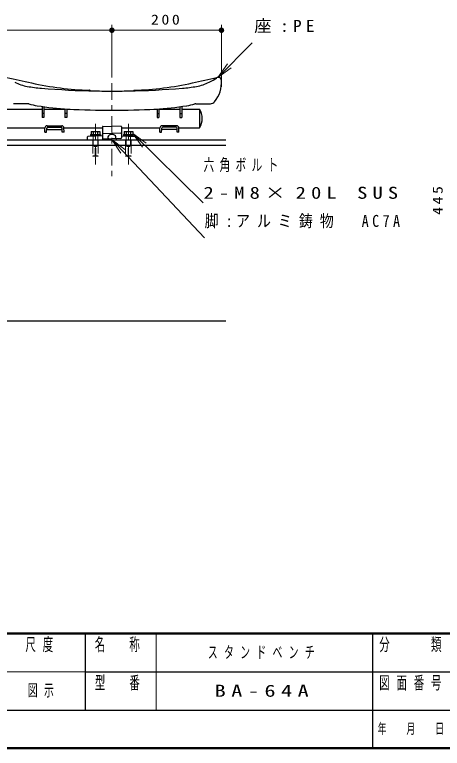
# Model space of a CAD drawing. Units: millimetres on the paper, scale 1:10. Extents: x -508 to 0, y 0 to 257.
# Drawn here: x -195.4 to -117.3, y 0 to 134 of the extents above; entities that cross this region are included whole.
import ezdxf

# ---------------------------------------------------------------- set-up
doc = ezdxf.new("R2010")
doc.units = ezdxf.units.MM
for name, pattern in [('USER1', [4.5, 2.5, -2]), ('USER2', [6, 3, -1, 1, -1]), ('USER3', [8, 3, -1, 1, -1, 1, -1])]:
    doc.linetypes.add(name, pattern=pattern)
doc.layers.add('LY_1', color=4, linetype='Continuous', lineweight=25)
doc.layers.add('LY_3', color=7, linetype='Continuous', lineweight=13)
doc.styles.add('ＭＳ ゴシック', font='')
doc.styles.get('ＭＳ ゴシック').set_extended_font_data('MS Gothic')

# ---------------------------------------------------------------- blocks, each defined once
blk = doc.blocks.new('open_arrow')
at = {"color": 0, "linetype": 'Continuous', "lineweight": -2}
blk.add_lwpolyline([(7.5, 1.25), (0, 0), (7.5, -1.25)], dxfattribs=at)
blk = doc.blocks.new('filled_dot')
at = {"color": 0, "linetype": 'Continuous', "lineweight": -2, "const_width": 1.25}
blk.add_lwpolyline([(-0.625, 0, 1), (0.625, 0, 1)], format="xyb", close=True, dxfattribs=at)

msp = doc.modelspace()

# ---------------------------------------------------------------- linework, layer by layer
at = {"layer": 'LY_1', "color": 7, "lineweight": 13}
for p, q in [((-177.6, 122.572), (-177.6, 132.199)), ((-157.6, 120.834), (-157.6, 132.199)), ((-303.6, 131.199), (-177.6, 131.199)), ((-177.6, 131.199), (-157.6, 131.199)), ((-158.291, 122.578), (-151.989, 128.88)), ((-177.642, 111.263), (-160.701, 93.24)), ((-173.81, 112.324), (-160.97, 99.686))]:
    msp.add_line(p, q, dxfattribs=at)
at = {"layer": 'LY_1'}
for p, q in [((-158.182, 122.578), (-158.265, 122.58)), ((-192.905, 117.778), (-195.569, 117.778)), ((-162.295, 117.778), (-159.631, 117.778)), ((-178.35, 111.4), (-178.35, 111.178)), ((-176.85, 111.4), (-176.85, 111.178)), ((-182.1, 111.178), (-173.1, 111.178))]:
    msp.add_line(p, q, dxfattribs=at)
at = {"layer": 'LY_1', "color": 7, "linetype": 'USER2', "lineweight": 13}
for p, q in [((-177.6, 121.512), (-177.6, 103.812)), ((-180.6, 114.099), (-180.6, 106.678)), ((-174.6, 114.099), (-174.6, 106.678))]:
    msp.add_line(p, q, dxfattribs=at)
at = {"layer": 'LY_1', "color": 7}
for p, q in [((-206.85, 116.778), (-190.35, 116.778)), ((-190.35, 117.178), (-190.35, 115.278)), ((-190.03, 117.158), (-190.03, 115.278)), ((-190.03, 116.778), (-186.17, 116.778)), ((-186.17, 116.833), (-186.17, 115.278)), ((-185.85, 116.813), (-185.85, 115.278)), ((-185.85, 116.778), (-185.231, 116.778)), ((-169.968, 116.778), (-169.35, 116.778)), ((-169.35, 116.813), (-169.35, 115.278)), ((-169.03, 116.833), (-169.03, 115.278)), ((-169.03, 116.778), (-165.17, 116.778)), ((-165.17, 117.158), (-165.17, 115.278)), ((-164.85, 117.178), (-164.85, 115.278)), ((-164.85, 116.778), (-161.6, 116.778)), ((-161.6, 116.778), (-161.6, 113.378)), ((-190.03, 115.978), (-190.35, 115.978)), ((-190.03, 115.278), (-190.35, 115.278)), ((-185.85, 115.978), (-186.17, 115.978)), ((-185.85, 115.278), (-186.17, 115.278)), ((-169.35, 115.978), (-169.03, 115.978)), ((-169.35, 115.278), (-169.03, 115.278)), ((-165.17, 115.978), (-164.85, 115.978)), ((-165.17, 115.278), (-164.85, 115.278)), ((-207.376, 113.378), (-189.828, 113.378)), ((-189.85, 112.566), (-189.829, 113.378)), ((-189.53, 112.558), (-189.511, 113.297)), ((-189.43, 113.743), (-186.77, 113.743)), ((-189.322, 113.058), (-186.877, 113.058)), ((-189.311, 113.492), (-186.888, 113.492)), ((-186.67, 112.558), (-186.688, 113.297)), ((-186.371, 113.378), (-179.35, 113.378)), ((-186.35, 112.566), (-186.37, 113.378)), ((-175.85, 113.378), (-168.833, 113.378)), ((-168.854, 112.566), (-168.834, 113.378)), ((-168.534, 112.558), (-168.516, 113.297)), ((-165.774, 113.743), (-168.435, 113.743)), ((-165.882, 113.058), (-168.327, 113.058)), ((-165.893, 113.492), (-168.316, 113.492)), ((-165.675, 112.558), (-165.693, 113.297)), ((-165.376, 113.378), (-161.6, 113.378)), ((-165.355, 112.566), (-165.375, 113.378)), ((-189.85, 112.558), (-189.53, 112.558)), ((-186.35, 112.558), (-186.67, 112.558)), ((-168.855, 112.558), (-168.534, 112.558)), ((-165.355, 112.558), (-165.675, 112.558)), ((-345.6, 111.178), (-156.8, 111.178)), ((-345.6, 110.178), (-156.8, 110.178)), ((-345.6, 78.078), (-156.8, 78.078))]:
    msp.add_line(p, q, dxfattribs=at)
at = {"layer": 'LY_1', "color": 2}
for p, q in [((-181.39, 112.688), (-179.81, 112.688)), ((-181.39, 112.688), (-181.39, 112.138)), ((-180.995, 112.688), (-180.995, 112.138)), ((-180.205, 112.688), (-180.205, 112.138)), ((-179.81, 112.688), (-179.81, 112.138)), ((-175.39, 112.688), (-173.81, 112.688)), ((-175.39, 112.688), (-175.39, 112.138)), ((-174.995, 112.688), (-174.995, 112.138)), ((-174.205, 112.688), (-174.205, 112.138)), ((-173.81, 112.688), (-173.81, 112.138)), ((-181.5, 112.138), (-181.5, 111.978)), ((-181.5, 112.138), (-179.7, 112.138)), ((-181.5, 111.978), (-179.7, 111.978)), ((-179.7, 112.138), (-179.7, 111.978)), ((-175.5, 112.138), (-175.5, 111.978)), ((-175.5, 112.138), (-173.7, 112.138)), ((-175.5, 111.978), (-173.7, 111.978)), ((-173.7, 112.138), (-173.7, 111.978))]:
    msp.add_line(p, q, dxfattribs=at)
at = {"layer": 'LY_1', "color": 140}
for p, q in [((-179.35, 113.54), (-179.35, 111.178)), ((-179.253, 113.639), (-177.6, 113.686)), ((-175.947, 113.639), (-177.6, 113.686)), ((-175.85, 113.539), (-175.85, 111.526)), ((-182.1, 111.683), (-182.1, 111.178)), ((-179.35, 111.901), (-182.004, 111.783)), ((-179.253, 112.376), (-177.6, 112.328)), ((-179.253, 111.426), (-177.6, 111.378)), ((-175.947, 112.376), (-177.6, 112.328)), ((-175.947, 111.426), (-177.6, 111.378)), ((-175.85, 111.901), (-173.195, 111.783)), ((-173.1, 111.683), (-173.1, 111.178))]:
    msp.add_line(p, q, dxfattribs=at)
at = {"layer": 'LY_1', "color": 2, "linetype": 'USER1', "lineweight": 13}
for p, q in [((-181, 112.138), (-181, 110.138)), ((-180.2, 112.138), (-180.2, 110.138)), ((-175, 112.138), (-175, 110.138)), ((-174.2, 112.138), (-174.2, 110.138)), ((-181.1, 111.178), (-180.1, 111.178)), ((-181.1, 111.178), (-181.1, 108.228)), ((-181, 110.138), (-180.2, 110.138)), ((-180.1, 111.178), (-180.1, 108.228)), ((-175.1, 111.178), (-174.1, 111.178)), ((-175.1, 111.178), (-175.1, 108.228)), ((-175, 110.138), (-174.2, 110.138)), ((-174.1, 111.178), (-174.1, 108.228)), ((-180.65, 109.678), (-180.65, 108.178)), ((-180.65, 109.678), (-180.55, 109.678)), ((-180.55, 109.678), (-180.55, 108.178)), ((-174.65, 109.678), (-174.65, 108.178)), ((-174.65, 109.678), (-174.55, 109.678)), ((-174.55, 109.678), (-174.55, 108.178)), ((-181.05, 108.178), (-181.1, 108.228)), ((-181.1, 108.228), (-180.65, 108.228)), ((-181.05, 108.178), (-180.65, 108.178)), ((-180.1, 108.228), (-180.55, 108.228)), ((-180.15, 108.178), (-180.55, 108.178)), ((-180.15, 108.178), (-180.1, 108.228)), ((-175.05, 108.178), (-175.1, 108.228)), ((-175.1, 108.228), (-174.65, 108.228)), ((-175.05, 108.178), (-174.65, 108.178)), ((-174.1, 108.228), (-174.55, 108.228)), ((-174.15, 108.178), (-174.55, 108.178)), ((-174.15, 108.178), (-174.1, 108.228))]:
    msp.add_line(p, q, dxfattribs=at)
at = {"layer": 'LY_1', "color": 7, "linetype": 'USER3', "lineweight": 13}
for p, q in [((-180.932, 109.978), (-180.267, 109.978)), ((-174.932, 109.978), (-174.267, 109.978))]:
    msp.add_line(p, q, dxfattribs=at)
at = {"layer": 'LY_1'}
for centre, radius, start, end in [((-101.283, 539.751), 427.977, 257.10744, 257.72236), ((-253.916, 539.751), 427.977, 282.27764, 282.89256), ((-173.068, 147.764), 29.229, 296.89778, 300.00551), ((-163.302, 126.951), 6.45, 311.75961, 314.92493), ((-163.183, 121.675), 5.584, 320.80925, 3.69755), ((-158.275, 121.911), 0.669, 89.10487, 134.92493), ((-158.191, 121.997), 0.581, 3.69755, 89.10487), ((-191.691, 128.92), 8.098, 243.10222, 260.31884), ((-187.881, 151.251), 30.752, 260.31884, 265.18576), ((-179.589, 179.933), 59.738, 257.72236, 267.99068), ((-175.61, 179.933), 59.738, 272.00932, 282.27764), ((-167.318, 151.251), 30.752, 274.81424, 279.68116), ((-163.509, 128.92), 8.098, 279.68116, 296.89778), ((-178.1, 267.39), 147.303, 265.18576, 269.03049), ((-181.688, 120.121), 0.111, 35.84947, 87.99068), ((-182.38, 119.621), 0.966, 31.68915, 35.84947), ((-177.6, 296.943), 176.86, 269.03049, 270), ((-177.6, 296.943), 176.86, 270, 270.96951), ((-177.1, 267.39), 147.303, 270.96951, 274.81424), ((-172.819, 119.621), 0.966, 144.15053, 148.31085), ((-173.512, 120.121), 0.111, 92.00932, 144.15053), ((-159.631, 118.778), 1, 270, 320.80925), ((-192.905, 117.278), 0.5, 72.93337, 90), ((-189.485, 128.417), 11.152, 252.93337, 260.9121), ((-182.537, 171.857), 55.144, 260.9121, 266.87462), ((-177.6, 262.272), 145.694, 266.87462, 270), ((-177.6, 262.272), 145.694, 270, 273.12538), ((-172.663, 171.857), 55.144, 273.12538, 279.0879), ((-165.714, 128.417), 11.152, 279.0879, 287.06663), ((-162.295, 117.278), 0.5, 90, 107.06663)]:
    msp.add_arc(centre, radius, start, end, dxfattribs=at)
at = {"layer": 'LY_1', "color": 7}
for centre, radius, start, end in [((-189.75, 117.178), 0.6, 171.3714, 180), ((-189.73, 117.158), 0.3, 167.45475, 180), ((-165.47, 117.158), 0.3, 0, 12.54525), ((-165.45, 117.178), 0.6, 0, 8.6286), ((-164.24, 115.078), 3.14, 327.22073, 32.77927), ((-189.43, 113.343), 0.4, 89.99998, 178.56127), ((-189.322, 112.858), 0.2, 90.00004, 178.56127), ((-189.311, 113.292), 0.2, 90.00004, 178.56127), ((-186.888, 113.292), 0.2, 1.43875, 89.99998), ((-186.877, 112.858), 0.2, 1.43876, 89.99998), ((-186.77, 113.343), 0.4, 1.43875, 89.99998), ((-168.435, 113.343), 0.4, 90.00002, 178.56125), ((-168.327, 112.858), 0.2, 90.00002, 178.56124), ((-168.316, 113.292), 0.2, 90.00002, 178.56125), ((-165.893, 113.292), 0.2, 1.43873, 89.99996), ((-165.882, 112.858), 0.2, 1.43873, 89.99996), ((-165.774, 113.343), 0.4, 1.43873, 90.00002)]:
    msp.add_arc(centre, radius, start, end, dxfattribs=at)
at = {"layer": 'LY_1', "color": 140}
for centre, start, end in [((-179.25, 113.539), 91.63688, 179.99995), ((-175.95, 113.539), 0, 88.3631), ((-182, 111.683), 92.5432, 179.99996), ((-179.25, 112.476), 180, 268.36307), ((-179.25, 111.526), 180, 268.36307), ((-175.95, 112.476), 271.63684, 359.99995), ((-175.95, 111.526), 271.63684, 359.99995), ((-173.2, 111.683), 0, 87.45677)]:
    msp.add_arc(centre, 0.1, start, end, dxfattribs=at)
msp.add_ellipse((-177.6, 111.659), major_axis=(0.75, 0), ratio=0.684613, start_param=5.74792, end_param=9.9600359, dxfattribs=at)
at = {"layer": 'LY_3', "lineweight": 50}
for p, q in [((-365, 21), (0, 21)), ((-365, 0), (0, 0))]:
    msp.add_line(p, q, dxfattribs=at)
at = {"layer": 'LY_3', "color": 211, "lineweight": 25}
for p, q in [((-182.5, 21), (-182.5, 7)), ((-130, 21), (-130, 0)), ((-182.5, 14), (-70, 14)), ((-237.5, 7), (0, 7))]:
    msp.add_line(p, q, dxfattribs=at)
at = {"layer": 'LY_3'}
for p, q in [((-169.5, 21), (-169.5, 7)), ((-237.5, 14), (-182.5, 14))]:
    msp.add_line(p, q, dxfattribs=at)

# ---------------------------------------------------------------- block references
at = {"layer": 'LY_1', "color": 7, "lineweight": 13, "xscale": 0.4, "yscale": 0.4}
for name, p, rotation in [('filled_dot', (-177.6, 131.199), 180), ('filled_dot', (-157.6, 131.199), 180), ('open_arrow', (-158.291, 122.578), 45), ('open_arrow', (-173.81, 112.324), 315.5), ('open_arrow', (-177.642, 111.263), 313.2)]:
    msp.add_blockref(name, p, dxfattribs=dict(at, rotation=rotation))
msp.add_blockref('filled_dot', (-177.6, 131.199), dxfattribs=at)

# ---------------------------------------------------------------- texts
at = {"layer": 'LY_1', "color": 7, "style": 'ＭＳ ゴシック'}
for s, insert, char_height, attachment_point in [('\\T1.33;\\W1.15;200', (-167.6, 132.199), 1.833, 8), ('\\T1.5;\\W1.05;座:PE', (-151.612, 131.88), 2.199, 4), ('\\T1.5;\\W0.65;六角ボルト', (-160.875, 106.486), 2.199, 4), ('\\T1.5;\\W1.25;2-M8×20L\\~SUS', (-160.875, 101.486), 2.199, 4), ('\\T1.5;\\W0.85;脚:アルミ鋳物\u3000AC7A', (-160.667, 96.24), 2.199, 4), ('\\T1.64;\\W0.6;スタンドベンチ', (-149.75, 17.5), 2.199, 5), ('\\T1.64;\\W0.6;図示', (-190, 10.5), 2.199, 5), ('\\T1.5;\\W1.35;BA-64A', (-149.75, 10.5), 2.199, 5)]:
    msp.add_mtext(s, dxfattribs=dict(at, insert=insert, char_height=char_height, attachment_point=attachment_point))
at = {"layer": 'LY_1', "color": 7, "insert": (-117.183, 100.328), "char_height": 1.833, "attachment_point": 8, "rotation": 90, "style": 'ＭＳ ゴシック'}
msp.add_mtext('\\T1.33;\\W1.15;445', dxfattribs=at)
at = {"layer": 'LY_3', "color": 4, "style": 'ＭＳ ゴシック'}
for s, insert, char_height, attachment_point in [('\\T1.64;\\W0.6;尺度', (-190.25, 20.167), 2.346, 2), ('\\T1.64;\\W0.6;名\u3000称', (-176, 20.167), 2.346, 2), ('\\T1.64;\\W0.6;分\u3000\u3000類', (-122.5, 20.167), 2.346, 2), ('\\T1.64;\\W0.6;型\u3000番', (-176, 13.167), 2.346, 2), ('\\T1.64;\\W0.6;図面番号', (-122.5, 13.167), 2.346, 2), ('\\T1.64;\\W0.6;年\u3000月\u3000日', (-122.5, 3.5), 1.906, 5)]:
    msp.add_mtext(s, dxfattribs=dict(at, insert=insert, char_height=char_height, attachment_point=attachment_point))

doc.saveas('drawing.dxf')
